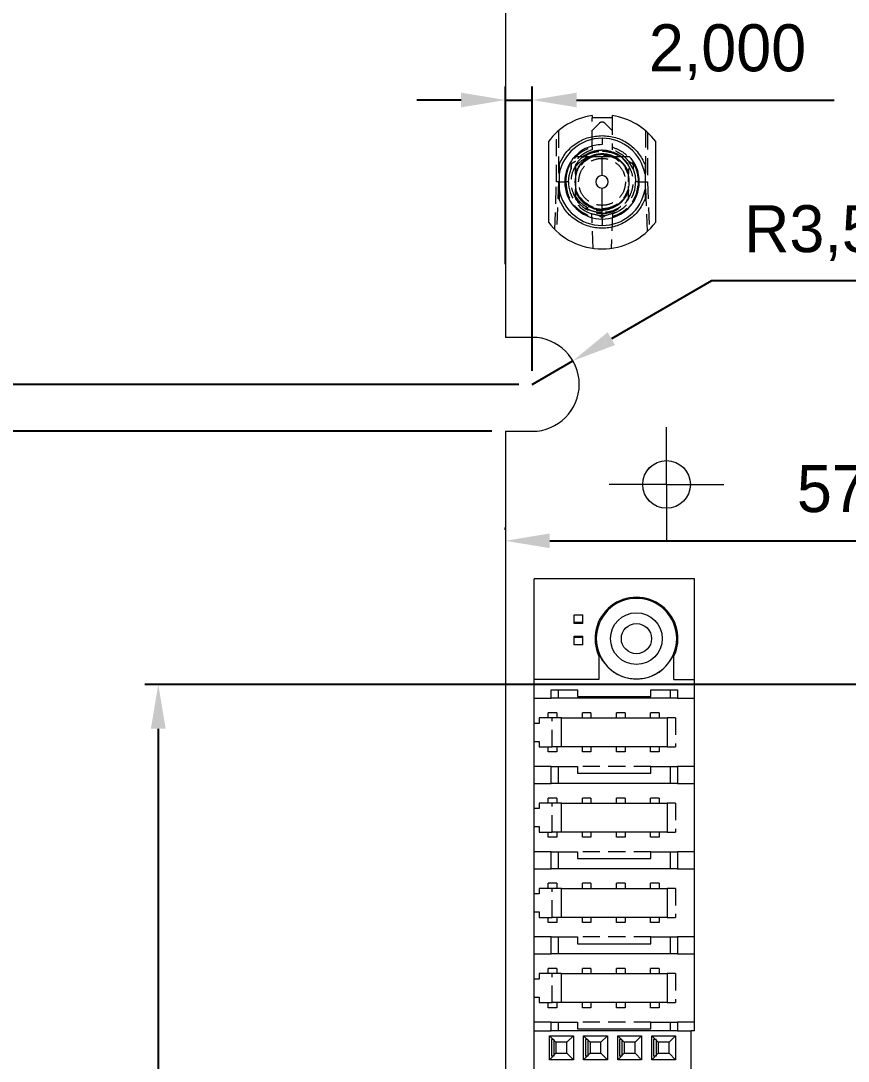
# Model space of a CAD drawing. Header units: millimetres. Extents: x -17 to 589, y 5 to 415.
# Drawn here: x 40.6 to 102.2, y 255.5 to 333 of the extents above; entities that cross this region are included whole.
import ezdxf

# ---------------------------------------------------------------- set-up
doc = ezdxf.new("R2010")
doc.units = ezdxf.units.MM
doc.header["$PDSIZE"] = -1
doc.linetypes.add('HIDDEN', pattern=[1.905, 1.27, -0.635])
doc.dimstyles.new('ISO-25', dxfattribs={"dimtxt": 2.5, "dimasz": 2.5, "dimexe": 1.25, "dimexo": 0.625, "dimtad": 1, "dimtxsty": 'Standard', "dimcen": 2.5, "dimadec": 0, "dimazin": 0, "dimtfac": 1, "dimtmove": 0, "dimatfit": 3, "dimfxl": 0, "dimarcsym": 0})

# ---------------------------------------------------------------- blocks, each defined once
blk = doc.blocks.new('*D20')
at = {"color": 0, "lineweight": -2}
for p, q in [((77.657, 305.904), (26.49, 305.904)), ((27.49, 302.602), (27.49, 204.715)), ((27.49, 99.696), (27.49, 197.583)), ((91.181, 96.394), (26.49, 96.394))]:
    blk.add_line(p, q, dxfattribs=at)
at = {"color": 0}
for points in [[(26.94, 302.602), (28.041, 302.602), (27.49, 305.904)], [(26.94, 99.696), (28.041, 99.696), (27.49, 96.394)]]:
    blk.add_solid(points, dxfattribs=at)
at = {"layer": 'Defpoints', "color": 0}
for p in [(27.49, 305.904), (78.657, 305.904), (92.181, 96.394)]:
    blk.add_point(p, dxfattribs=at)
at = {"color": 0, "insert": (27.49, 201.149), "char_height": 3.5, "attachment_point": 5}
blk.add_mtext('209,510', dxfattribs=at)
blk = doc.blocks.new('*D30')
at = {"color": 0, "lineweight": -2}
for p, q in [((133.397, 283.551), (49.8, 283.551)), ((50.8, 280.249), (50.8, 193.538)), ((50.8, 99.696), (50.8, 186.407)), ((90.181, 96.394), (49.8, 96.394))]:
    blk.add_line(p, q, dxfattribs=at)
at = {"color": 0}
for points in [[(50.25, 280.249), (51.351, 280.249), (50.8, 283.551)], [(50.25, 99.696), (51.351, 99.696), (50.8, 96.394)]]:
    blk.add_solid(points, dxfattribs=at)
at = {"layer": 'Defpoints', "color": 0}
for p in [(50.8, 283.551), (134.397, 283.551), (91.181, 96.394)]:
    blk.add_point(p, dxfattribs=at)
at = {"color": 0, "insert": (50.8, 189.973), "char_height": 3.5, "attachment_point": 5}
blk.add_mtext('187,158', dxfattribs=at)
blk = doc.blocks.new('*D31')
at = {"color": 0, "lineweight": -2}
for p, q in [((76.657, 295.057), (76.657, 295.246)), ((134.397, 284.551), (134.397, 295.246)), ((79.959, 294.246), (131.095, 294.246))]:
    blk.add_line(p, q, dxfattribs=at)
at = {"color": 0}
for points in [[(79.959, 294.796), (79.959, 293.696), (76.657, 294.246)], [(131.095, 294.796), (131.095, 293.696), (134.397, 294.246)]]:
    blk.add_solid(points, dxfattribs=at)
at = {"layer": 'Defpoints', "color": 0}
for p in [(76.657, 294.057), (134.397, 294.246), (134.397, 283.551)]:
    blk.add_point(p, dxfattribs=at)
at = {"color": 0, "insert": (105.527, 297.812), "char_height": 3.5, "attachment_point": 5}
blk.add_mtext('57,740', dxfattribs=at)
blk = doc.blocks.new('SW_CENTERMARKSYMBOL_2')
at = {"color": 0, "linetype": 'Continuous', "lineweight": 0}
for p, q in [((0, 2.5), (0, 4.275)), ((0, 0), (0, 2.5)), ((-2.5, 0), (-4.275, 0)), ((0, 0), (-2.5, 0)), ((0, 0), (0, -2.5)), ((0, 0), (2.5, 0)), ((2.5, 0), (4.275, 0)), ((0, -2.5), (0, -4.275))]:
    blk.add_line(p, q, dxfattribs=at)
blk = doc.blocks.new('d')
at = {"color": 5, "lineweight": 15}
for p, q in [((685.799, 330.332), (685.799, 263.942)), ((687.799, 263.942), (685.799, 263.942)), ((685.799, 256.942), (685.799, 113.902)), ((685.799, 256.942), (687.799, 256.942))]:
    blk.add_line(p, q, dxfattribs=at)
blk.add_circle((697.799, 252.982), 1.775, dxfattribs=at)
blk.add_arc((687.799, 260.442), 3.5, 270, 90, dxfattribs=at)
at = {"color": 5, "lineweight": 0}
blk.add_blockref('SW_CENTERMARKSYMBOL_2', (697.799, 252.982), dxfattribs=at)
blk = doc.blocks.new('*D36')
at = {"color": 0, "lineweight": -2}
for p, q in [((91.995, 313.61), (84.547, 309.307)), ((110.435, 313.61), (91.995, 313.61)), ((78.657, 305.904), (81.687, 307.655))]:
    blk.add_line(p, q, dxfattribs=at)
at = {"color": 0}
blk.add_solid([(84.271, 309.783), (84.822, 308.83), (81.687, 307.655)], dxfattribs=at)
at = {"layer": 'Defpoints', "color": 0}
for p in [(81.687, 307.655), (78.657, 305.904)]:
    blk.add_point(p, dxfattribs=at)
at = {"color": 0, "insert": (101.977, 317.176), "char_height": 3.5, "attachment_point": 5}
blk.add_mtext('R3,500', dxfattribs=at)
blk = doc.blocks.new('*D37')
at = {"color": 0, "lineweight": -2}
for p, q in [((75.657, 302.404), (-9.643, 302.404)), ((-8.643, 299.102), (-8.643, 202.965)), ((-8.643, 99.696), (-8.643, 195.833)), ((98.82, 96.394), (-9.643, 96.394))]:
    blk.add_line(p, q, dxfattribs=at)
at = {"color": 0}
for points in [[(-9.194, 299.102), (-8.093, 299.102), (-8.643, 302.404)], [(-9.194, 99.696), (-8.093, 99.696), (-8.643, 96.394)]]:
    blk.add_solid(points, dxfattribs=at)
at = {"layer": 'Defpoints', "color": 0}
for p in [(76.657, 302.404), (-8.643, 96.394), (99.82, 96.394)]:
    blk.add_point(p, dxfattribs=at)
at = {"color": 0, "insert": (-8.643, 199.399), "char_height": 3.5, "attachment_point": 5}
blk.add_mtext('206,010', dxfattribs=at)
blk = doc.blocks.new('*D38')
at = {"color": 0, "lineweight": -2}
for p, q in [((76.657, 314.862), (76.657, 328.087)), ((78.657, 306.904), (78.657, 328.087)), ((73.355, 327.087), (70.053, 327.087)), ((76.657, 327.087), (78.657, 327.087)), ((81.959, 327.087), (101.142, 327.087))]:
    blk.add_line(p, q, dxfattribs=at)
at = {"color": 0}
for points in [[(73.355, 327.638), (73.355, 326.537), (76.657, 327.087)], [(81.959, 327.638), (81.959, 326.537), (78.657, 327.087)]]:
    blk.add_solid(points, dxfattribs=at)
at = {"layer": 'Defpoints', "color": 0}
for p in [(78.657, 327.087), (76.657, 313.862), (78.657, 305.904)]:
    blk.add_point(p, dxfattribs=at)
at = {"color": 0, "insert": (93.202, 330.653), "char_height": 3.5, "attachment_point": 5}
blk.add_mtext('2,000', dxfattribs=at)

msp = doc.modelspace()

# ---------------------------------------------------------------- linework, layer by layer
at = {"color": 7, "linetype": 'Continuous', "lineweight": 15}
for p, q in [((76.6569, 352.5739), (76.6569, 309.4039)), ((83.1069, 325.9323), (83.1069, 325.7639)), ((84.6069, 325.7639), (83.1069, 325.7639)), ((84.6069, 325.9323), (84.6069, 325.7639)), ((83.8569, 324.2389), (83.8569, 323.7639)), ((79.8569, 323.9889), (79.8569, 317.9889)), ((87.8569, 317.9889), (87.8569, 323.9889)), ((83.8569, 321.4537), (83.8569, 322.8639)), ((83.8569, 318.2139), (83.8569, 320.5241)), ((83.8569, 318.2139), (83.8569, 317.7389)), ((78.6569, 309.4039), (76.6569, 309.4039)), ((76.6569, 302.4039), (76.6569, 159.3639)), ((76.6569, 302.4039), (78.6569, 302.4039)), ((90.7349, 291.4039), (78.7969, 291.4039)), ((78.7969, 283.9109), (78.7969, 291.4039)), ((90.7349, 283.9109), (90.7349, 291.4039)), ((83.6229, 285.8499), (83.6229, 283.9109)), ((89.2109, 283.9109), (89.2109, 285.8499)), ((83.6229, 283.9109), (78.7969, 283.9109)), ((78.7969, 226.5069), (78.7969, 283.9109)), ((89.2109, 283.9109), (90.7349, 283.9109)), ((90.7349, 257.7489), (90.7349, 283.9109)), ((80.0669, 282.5139), (80.0669, 283.1489)), ((80.0669, 283.1489), (82.0354, 283.1489)), ((80.5749, 283.1489), (80.5749, 282.5139)), ((82.0354, 283.1489), (82.0354, 282.6409)), ((87.4964, 283.1489), (89.4649, 283.1489)), ((87.4964, 282.6409), (87.4964, 283.1489)), ((88.9569, 282.5139), (88.9569, 283.1489)), ((89.4649, 283.1489), (89.4649, 282.5139)), ((89.4649, 282.5139), (80.0669, 282.5139)), ((82.0354, 282.6409), (87.4964, 282.6409)), ((80.8289, 278.8944), (80.8289, 281.0534)), ((80.8289, 281.0534), (88.7029, 281.0534)), ((88.7029, 281.0534), (88.7029, 278.8944)), ((88.7029, 278.8944), (80.8289, 278.8944)), ((80.0669, 276.1639), (80.0669, 277.4339)), ((80.0669, 277.4339), (82.0354, 277.4339)), ((80.5749, 277.4339), (80.5749, 276.1639)), ((82.0354, 277.4339), (82.0354, 276.9259)), ((82.0354, 276.9259), (87.4964, 276.9259)), ((87.4964, 276.9259), (87.4964, 277.4339)), ((87.4964, 277.4339), (89.4649, 277.4339)), ((88.9569, 276.1639), (88.9569, 277.4339)), ((89.4649, 277.4339), (89.4649, 276.1639)), ((89.4649, 276.1639), (80.0669, 276.1639)), ((80.8289, 272.5444), (80.8289, 274.7034)), ((80.8289, 274.7034), (88.7029, 274.7034)), ((88.7029, 274.7034), (88.7029, 272.5444)), ((88.7029, 272.5444), (80.8289, 272.5444)), ((80.0669, 269.8139), (80.0669, 271.0839)), ((80.0669, 271.0839), (82.0354, 271.0839)), ((80.5749, 271.0839), (80.5749, 269.8139)), ((82.0354, 271.0839), (82.0354, 270.5759)), ((82.0354, 270.5759), (87.4964, 270.5759)), ((87.4964, 270.5759), (87.4964, 271.0839)), ((87.4964, 271.0839), (89.4649, 271.0839)), ((88.9569, 269.8139), (88.9569, 271.0839)), ((89.4649, 271.0839), (89.4649, 269.8139)), ((89.4649, 269.8139), (80.0669, 269.8139)), ((80.8289, 266.1944), (80.8289, 268.3534)), ((80.8289, 268.3534), (88.7029, 268.3534)), ((88.7029, 268.3534), (88.7029, 266.1944)), ((88.7029, 266.1944), (80.8289, 266.1944)), ((80.0669, 263.4639), (80.0669, 264.7339)), ((80.0669, 264.7339), (82.0354, 264.7339)), ((80.5749, 264.7339), (80.5749, 263.4639)), ((82.0354, 264.7339), (82.0354, 264.2259)), ((87.4964, 264.7339), (89.4649, 264.7339)), ((87.4964, 264.2259), (87.4964, 264.7339)), ((88.9569, 263.4639), (88.9569, 264.7339)), ((89.4649, 264.7339), (89.4649, 263.4639)), ((82.0354, 264.2259), (87.4964, 264.2259)), ((89.4649, 263.4639), (80.0669, 263.4639)), ((80.8289, 259.8444), (80.8289, 262.0034)), ((80.8289, 262.0034), (88.7029, 262.0034)), ((88.7029, 262.0034), (88.7029, 259.8444)), ((88.7029, 259.8444), (80.8289, 259.8444)), ((80.0669, 257.7489), (80.0669, 258.3839)), ((80.0669, 258.3839), (82.0354, 258.3839)), ((80.5749, 258.3839), (80.5749, 257.7489)), ((82.0354, 258.3839), (82.0354, 257.8759)), ((87.4964, 258.3839), (89.4649, 258.3839)), ((87.4964, 257.8759), (87.4964, 258.3839)), ((88.9569, 257.7489), (88.9569, 258.3839)), ((89.4649, 258.3839), (89.4649, 257.7489)), ((79.9399, 255.5899), (79.9399, 257.3679)), ((80.4225, 256.8853), (79.9399, 257.3679)), ((79.9399, 257.3679), (81.7179, 257.3679)), ((89.4649, 257.7489), (80.0669, 257.7489)), ((81.2353, 256.8853), (81.7179, 257.3679)), ((81.7179, 257.3679), (81.7179, 255.5899)), ((82.0354, 257.8759), (87.4964, 257.8759)), ((82.9625, 256.8853), (82.4799, 257.3679)), ((82.4799, 257.3679), (84.2579, 257.3679)), ((82.4799, 255.5899), (82.4799, 257.3679)), ((83.7753, 256.8853), (84.2579, 257.3679)), ((84.2579, 257.3679), (84.2579, 255.5899)), ((85.0199, 255.5899), (85.0199, 257.3679)), ((85.5025, 256.8853), (85.0199, 257.3679)), ((85.0199, 257.3679), (86.7979, 257.3679)), ((86.3153, 256.8853), (86.7979, 257.3679)), ((86.7979, 257.3679), (86.7979, 255.5899)), ((87.5599, 255.5899), (87.5599, 257.3679)), ((88.0425, 256.8853), (87.5599, 257.3679)), ((87.5599, 257.3679), (89.3379, 257.3679)), ((88.8553, 256.8853), (89.3379, 257.3679)), ((89.3379, 257.3679), (89.3379, 255.5899)), ((90.7349, 257.7489), (90.4809, 257.7489)), ((90.4809, 252.6689), (90.4809, 257.7489)), ((80.4225, 256.8853), (80.4225, 256.0725)), ((81.2353, 256.8853), (80.4225, 256.8853)), ((81.2353, 256.0725), (81.2353, 256.8853)), ((83.7753, 256.8853), (82.9625, 256.8853)), ((82.9625, 256.8853), (82.9625, 256.0725)), ((83.7753, 256.0725), (83.7753, 256.8853)), ((85.5025, 256.8853), (85.5025, 256.0725)), ((86.3153, 256.8853), (85.5025, 256.8853)), ((86.3153, 256.0725), (86.3153, 256.8853)), ((88.0425, 256.8853), (88.0425, 256.0725)), ((88.8553, 256.8853), (88.0425, 256.8853)), ((88.8553, 256.0725), (88.8553, 256.8853)), ((80.4225, 256.0725), (79.9399, 255.5899)), ((80.4225, 256.0725), (81.2353, 256.0725)), ((81.7179, 255.5899), (81.2353, 256.0725)), ((82.9625, 256.0725), (82.4799, 255.5899)), ((82.9625, 256.0725), (83.7753, 256.0725)), ((84.2579, 255.5899), (83.7753, 256.0725)), ((85.5025, 256.0725), (85.0199, 255.5899)), ((85.5025, 256.0725), (86.3153, 256.0725)), ((86.7979, 255.5899), (86.3153, 256.0725)), ((88.0425, 256.0725), (87.5599, 255.5899)), ((88.0425, 256.0725), (88.8553, 256.0725)), ((89.3379, 255.5899), (88.8553, 256.0725)), ((81.7179, 255.5899), (79.9399, 255.5899)), ((84.2579, 255.5899), (82.4799, 255.5899)), ((86.7979, 255.5899), (85.0199, 255.5899)), ((89.3379, 255.5899), (87.5599, 255.5899))]:
    msp.add_line(p, q, dxfattribs=at)
at = {"color": 7, "linetype": 'HIDDEN', "lineweight": 0}
for p, q in [((83.1069, 323.5826), (83.1069, 325.7639)), ((84.6069, 325.7639), (84.6069, 323.5826)), ((80.6069, 324.7886), (80.6069, 321.6392)), ((83.1069, 324.8237), (83.6801, 325.397)), ((84.0337, 325.397), (84.6069, 324.8237)), ((87.1069, 321.6392), (87.1069, 324.7886)), ((80.4626, 320.9889), (80.4626, 324.6602)), ((87.2513, 324.6602), (87.2513, 320.9889)), ((82.0733, 322.4908), (81.8819, 322.2624)), ((85.2546, 322.8781), (85.8319, 322.2624)), ((85.8319, 322.2624), (85.6342, 322.4984)), ((85.8424, 322.508), (86.1153, 322.3505)), ((86.1653, 321.9488), (85.8424, 322.508)), ((81.5486, 321.9488), (81.5486, 322.2639)), ((82.0313, 322.4407), (81.8819, 322.2624)), ((81.8819, 322.2624), (81.8819, 321.3041)), ((81.8819, 321.9898), (81.8819, 321.6398)), ((81.8819, 321.6398), (81.8819, 321.9898)), ((82.0438, 321.9546), (81.8819, 321.6398)), ((81.8819, 321.5549), (82.0315, 321.8722)), ((82.0295, 321.8678), (81.8819, 321.5549)), ((85.5379, 322.2115), (85.8319, 321.6398)), ((85.538, 322.2115), (85.8319, 321.6398)), ((85.6721, 321.8939), (85.8319, 321.5549)), ((85.8319, 321.5549), (85.6721, 321.8939)), ((85.8319, 321.6398), (85.708, 321.8809)), ((85.8319, 321.9898), (85.8319, 321.6398)), ((80.3384, 317.4364), (80.4625, 320.9889)), ((80.6069, 320.9889), (80.4626, 320.9889)), ((80.6069, 320.9889), (80.4782, 317.3032)), ((80.6069, 320.9889), (81.1569, 320.9889)), ((81.3569, 320.9889), (81.1569, 320.9889)), ((81.8819, 321.3041), (81.8819, 320.6737)), ((85.8319, 321.3041), (85.8319, 321.5549)), ((85.8319, 321.0705), (85.8319, 321.3041)), ((85.8319, 320.9889), (85.8319, 321.257)), ((86.5569, 320.9889), (86.3569, 320.9889)), ((86.5569, 320.9889), (87.1069, 320.9889)), ((87.2356, 317.3032), (87.1069, 320.9889)), ((87.1069, 320.9889), (87.2513, 320.9889)), ((87.2514, 320.9889), (87.3754, 317.4364)), ((81.8819, 320.6737), (81.8819, 319.9163)), ((81.8819, 320.338), (81.8819, 319.7154)), ((81.8819, 319.9163), (81.8819, 320.338)), ((81.8819, 320.338), (82.0894, 319.9345)), ((82.1444, 319.8664), (81.882, 320.4229)), ((81.882, 320.4229), (82.1444, 319.8664)), ((82.1444, 319.8664), (81.882, 320.4229)), ((81.882, 320.4229), (82.1444, 319.8664)), ((85.8319, 320.4229), (85.4707, 319.7174)), ((85.8319, 320.338), (85.5676, 319.824)), ((85.5676, 319.824), (85.8319, 320.338)), ((85.8319, 320.338), (85.5676, 319.824)), ((85.8319, 320.4229), (85.581, 319.8908)), ((85.581, 319.8908), (85.8319, 320.4229)), ((85.8319, 320.4229), (85.581, 319.8908)), ((85.581, 319.8908), (85.8319, 320.4229)), ((85.6021, 319.891), (85.8319, 320.338)), ((85.8319, 320.4229), (85.6104, 319.953)), ((85.6104, 319.9531), (85.8319, 320.4229)), ((85.8319, 320.4229), (85.8319, 320.6737)), ((85.8319, 319.7154), (85.8319, 320.338)), ((86.5819, 320.4645), (86.5819, 320.4645)), ((81.8819, 319.7154), (82.1111, 319.4419)), ((85.6665, 319.5179), (85.8319, 319.7154)), ((85.7152, 319.576), (85.8319, 319.7154)), ((85.8319, 319.988), (85.8319, 319.7154)), ((82.4003, 319.1644), (82.6819, 318.9537)), ((82.8172, 319.188), (83.1775, 319.0303)), ((83.0561, 318.6289), (83.5341, 318.5098)), ((83.1819, 316.0347), (83.092, 318.6088)), ((83.5341, 318.5098), (83.092, 318.6088)), ((83.592, 318.6721), (83.8569, 318.6389)), ((83.8569, 318.6389), (84.1806, 318.6795)), ((83.8569, 318.6389), (84.1672, 318.6778)), ((84.1798, 318.5098), (84.8679, 318.73)), ((84.6218, 318.6088), (84.1798, 318.5098)), ((84.6218, 318.6088), (84.5319, 316.0347)), ((83.8069, 318.3523), (83.5341, 318.5098)), ((83.5341, 318.5098), (84.1798, 318.5098)), ((84.1798, 318.5098), (83.9069, 318.3523)), ((81.7814, 288.0895), (81.7814, 288.7369)), ((81.7814, 288.7369), (82.4164, 288.7369)), ((82.4164, 288.0895), (82.4164, 288.7369)), ((81.7814, 288.1781), (82.4164, 288.1781)), ((82.4164, 288.0895), (81.7814, 288.0895)), ((81.7814, 286.5017), (81.7814, 287.1491)), ((81.7814, 287.1491), (82.4164, 287.1491)), ((81.7814, 287.0605), (82.4164, 287.0605)), ((82.4164, 286.5017), (82.4164, 287.1491)), ((82.4164, 286.5017), (81.7814, 286.5017)), ((78.7969, 282.5139), (80.0669, 282.5139)), ((89.4649, 282.5139), (90.7349, 282.5139)), ((80.486, 281.4344), (79.851, 281.4344)), ((79.851, 281.0534), (79.851, 281.4344)), ((80.486, 281.4344), (80.486, 281.0534)), ((82.391, 281.0534), (82.391, 281.4344)), ((83.026, 281.4344), (82.391, 281.4344)), ((83.026, 281.4344), (83.026, 281.0534)), ((85.566, 281.4344), (84.931, 281.4344)), ((84.931, 281.0534), (84.931, 281.4344)), ((85.566, 281.4344), (85.566, 281.0534)), ((87.471, 281.0534), (87.471, 281.4344)), ((88.106, 281.4344), (87.471, 281.4344)), ((88.106, 281.4344), (88.106, 281.0534)), ((79.1779, 280.647), (78.7969, 280.647)), ((80.1304, 281.0534), (79.1779, 281.0534)), ((79.1779, 281.0534), (79.1779, 280.647)), ((80.8289, 281.0534), (80.1304, 281.0534)), ((80.1304, 278.8944), (80.1304, 281.0534)), ((89.3379, 281.0534), (88.7029, 281.0534)), ((89.3379, 281.0534), (89.3379, 278.8944)), ((78.7969, 279.3008), (79.1779, 279.3008)), ((79.1779, 279.3008), (79.1779, 278.8944)), ((79.1779, 278.8944), (80.1304, 278.8944)), ((79.851, 278.5134), (79.851, 278.8944)), ((80.486, 278.5134), (79.851, 278.5134)), ((80.8289, 278.8944), (80.1304, 278.8944)), ((80.486, 278.8944), (80.486, 278.5134)), ((82.391, 278.5134), (82.391, 278.8944)), ((83.026, 278.5134), (82.391, 278.5134)), ((83.026, 278.8944), (83.026, 278.5134)), ((84.931, 278.5134), (84.931, 278.8944)), ((85.566, 278.5134), (84.931, 278.5134)), ((85.566, 278.8944), (85.566, 278.5134)), ((87.471, 278.5134), (87.471, 278.8944)), ((88.106, 278.5134), (87.471, 278.5134)), ((88.106, 278.8944), (88.106, 278.5134)), ((88.7029, 278.8944), (89.3379, 278.8944)), ((80.0669, 277.4339), (78.7969, 277.4339)), ((87.4964, 277.4339), (82.0354, 277.4339)), ((90.7349, 277.4339), (89.4649, 277.4339)), ((78.7969, 276.1639), (80.0669, 276.1639)), ((89.4649, 276.1639), (90.7349, 276.1639)), ((80.1304, 274.7034), (79.1779, 274.7034)), ((79.1779, 274.7034), (79.1779, 274.297)), ((79.851, 274.7034), (79.851, 275.0844)), ((80.486, 275.0844), (79.851, 275.0844)), ((80.8289, 274.7034), (80.1304, 274.7034)), ((80.1304, 272.5444), (80.1304, 274.7034)), ((80.486, 275.0844), (80.486, 274.7034)), ((82.391, 274.7034), (82.391, 275.0844)), ((83.026, 275.0844), (82.391, 275.0844)), ((83.026, 275.0844), (83.026, 274.7034)), ((85.566, 275.0844), (84.931, 275.0844)), ((84.931, 274.7034), (84.931, 275.0844)), ((85.566, 275.0844), (85.566, 274.7034)), ((88.106, 275.0844), (87.471, 275.0844)), ((87.471, 274.7034), (87.471, 275.0844)), ((88.106, 275.0844), (88.106, 274.7034)), ((89.3379, 274.7034), (88.7029, 274.7034)), ((89.3379, 274.7034), (89.3379, 272.5444)), ((79.1779, 274.297), (78.7969, 274.297)), ((78.7969, 272.9508), (79.1779, 272.9508)), ((79.1779, 272.9508), (79.1779, 272.5444)), ((79.1779, 272.5444), (80.1304, 272.5444)), ((79.851, 272.1634), (79.851, 272.5444)), ((80.486, 272.1634), (79.851, 272.1634)), ((80.8289, 272.5444), (80.1304, 272.5444)), ((80.486, 272.5444), (80.486, 272.1634)), ((82.391, 272.1634), (82.391, 272.5444)), ((83.026, 272.1634), (82.391, 272.1634)), ((83.026, 272.5444), (83.026, 272.1634)), ((84.931, 272.1634), (84.931, 272.5444)), ((85.566, 272.1634), (84.931, 272.1634)), ((85.566, 272.5444), (85.566, 272.1634)), ((87.471, 272.1634), (87.471, 272.5444)), ((88.106, 272.1634), (87.471, 272.1634)), ((88.106, 272.5444), (88.106, 272.1634)), ((88.7029, 272.5444), (89.3379, 272.5444)), ((80.0669, 271.0839), (78.7969, 271.0839)), ((87.4964, 271.0839), (82.0354, 271.0839)), ((90.7349, 271.0839), (89.4649, 271.0839)), ((78.7969, 269.8139), (80.0669, 269.8139)), ((89.4649, 269.8139), (90.7349, 269.8139)), ((80.1304, 268.3534), (79.1779, 268.3534)), ((79.1779, 268.3534), (79.1779, 267.947)), ((79.851, 268.3534), (79.851, 268.7344)), ((80.486, 268.7344), (79.851, 268.7344)), ((80.8289, 268.3534), (80.1304, 268.3534)), ((80.1304, 266.1944), (80.1304, 268.3534)), ((80.486, 268.7344), (80.486, 268.3534)), ((83.026, 268.7344), (82.391, 268.7344)), ((82.391, 268.3534), (82.391, 268.7344)), ((83.026, 268.7344), (83.026, 268.3534)), ((85.566, 268.7344), (84.931, 268.7344)), ((84.931, 268.3534), (84.931, 268.7344)), ((85.566, 268.7344), (85.566, 268.3534)), ((87.471, 268.3534), (87.471, 268.7344)), ((88.106, 268.7344), (87.471, 268.7344)), ((88.106, 268.7344), (88.106, 268.3534)), ((89.3379, 268.3534), (88.7029, 268.3534)), ((89.3379, 268.3534), (89.3379, 266.1944)), ((79.1779, 267.947), (78.7969, 267.947)), ((78.7969, 266.6008), (79.1779, 266.6008)), ((79.1779, 266.6008), (79.1779, 266.1944)), ((79.1779, 266.1944), (80.1304, 266.1944)), ((79.851, 265.8134), (79.851, 266.1944)), ((80.8289, 266.1944), (80.1304, 266.1944)), ((80.486, 266.1944), (80.486, 265.8134)), ((82.391, 265.8134), (82.391, 266.1944)), ((83.026, 266.1944), (83.026, 265.8134)), ((84.931, 265.8134), (84.931, 266.1944)), ((85.566, 266.1944), (85.566, 265.8134)), ((87.471, 265.8134), (87.471, 266.1944)), ((88.106, 266.1944), (88.106, 265.8134)), ((88.7029, 266.1944), (89.3379, 266.1944)), ((80.486, 265.8134), (79.851, 265.8134)), ((83.026, 265.8134), (82.391, 265.8134)), ((85.566, 265.8134), (84.931, 265.8134)), ((88.106, 265.8134), (87.471, 265.8134)), ((80.0669, 264.7339), (78.7969, 264.7339)), ((87.4964, 264.7339), (82.0354, 264.7339)), ((90.7349, 264.7339), (89.4649, 264.7339)), ((78.7969, 263.4639), (80.0669, 263.4639)), ((89.4649, 263.4639), (90.7349, 263.4639)), ((80.1304, 262.0034), (79.1779, 262.0034)), ((79.1779, 262.0034), (79.1779, 261.597)), ((80.486, 262.3844), (79.851, 262.3844)), ((79.851, 262.0034), (79.851, 262.3844)), ((80.1304, 259.8444), (80.1304, 262.0034)), ((80.8289, 262.0034), (80.1304, 262.0034)), ((80.486, 262.3844), (80.486, 262.0034)), ((83.026, 262.3844), (82.391, 262.3844)), ((82.391, 262.0034), (82.391, 262.3844)), ((83.026, 262.3844), (83.026, 262.0034)), ((84.931, 262.0034), (84.931, 262.3844)), ((85.566, 262.3844), (84.931, 262.3844)), ((85.566, 262.3844), (85.566, 262.0034)), ((87.471, 262.0034), (87.471, 262.3844)), ((88.106, 262.3844), (87.471, 262.3844)), ((88.106, 262.3844), (88.106, 262.0034)), ((89.3379, 262.0034), (88.7029, 262.0034)), ((89.3379, 262.0034), (89.3379, 259.8444)), ((79.1779, 261.597), (78.7969, 261.597)), ((78.7969, 260.2508), (79.1779, 260.2508)), ((79.1779, 260.2508), (79.1779, 259.8444)), ((79.1779, 259.8444), (80.1304, 259.8444)), ((79.851, 259.4634), (79.851, 259.8444)), ((80.8289, 259.8444), (80.1304, 259.8444)), ((80.486, 259.8444), (80.486, 259.4634)), ((82.391, 259.4634), (82.391, 259.8444)), ((83.026, 259.8444), (83.026, 259.4634)), ((84.931, 259.4634), (84.931, 259.8444)), ((85.566, 259.8444), (85.566, 259.4634)), ((87.471, 259.4634), (87.471, 259.8444)), ((88.106, 259.8444), (88.106, 259.4634)), ((88.7029, 259.8444), (89.3379, 259.8444)), ((80.486, 259.4634), (79.851, 259.4634)), ((83.026, 259.4634), (82.391, 259.4634)), ((85.566, 259.4634), (84.931, 259.4634)), ((88.106, 259.4634), (87.471, 259.4634)), ((80.0669, 258.3839), (78.7969, 258.3839)), ((87.4964, 258.3839), (82.0354, 258.3839)), ((90.7349, 258.3839), (89.4649, 258.3839)), ((78.7969, 257.7489), (80.0669, 257.7489)), ((89.4649, 257.7489), (90.4809, 257.7489)), ((80.2574, 257.1012), (80.0796, 257.1012)), ((80.0796, 257.1012), (80.0796, 255.8566)), ((80.2574, 257.1012), (80.2574, 255.8566)), ((82.7974, 257.1012), (82.6196, 257.1012)), ((82.6196, 257.1012), (82.6196, 255.8566)), ((82.7974, 257.1012), (82.7974, 255.8566)), ((85.3374, 257.1012), (85.1596, 257.1012)), ((85.1596, 257.1012), (85.1596, 255.8566)), ((85.3374, 257.1012), (85.3374, 255.8566)), ((87.8774, 257.1012), (87.6996, 257.1012)), ((87.6996, 257.1012), (87.6996, 255.8566)), ((87.8774, 257.1012), (87.8774, 255.8566)), ((80.2574, 255.8566), (80.0796, 255.8566)), ((82.7974, 255.8566), (82.6196, 255.8566)), ((85.3374, 255.8566), (85.1596, 255.8566)), ((87.8774, 255.8566), (87.6996, 255.8566))]:
    msp.add_line(p, q, dxfattribs=at)
at = {"color": 7, "linetype": 'HIDDEN', "lineweight": 0, "flags": 128}
for points in [[(83.0808, 322.9181), (83.1094, 322.9219), (83.1184, 322.922), (83.1197, 322.9218), (83.1205, 322.9214), (83.1207, 322.9212), (83.1207, 322.9212), (83.1207, 322.9211), (83.1208, 322.9211), (83.1208, 322.9211), (83.1208, 322.9211), (83.1208, 322.9211), (83.1208, 322.9212), (83.1207, 322.9214), (83.1207, 322.9215), (83.1207, 322.9215), (83.1207, 322.9215), (83.1207, 322.9215), (83.1207, 322.9215), (83.1207, 322.9214), (83.1208, 322.9212), (83.1208, 322.921), (83.1209, 322.9209), (83.1209, 322.9209), (83.1209, 322.9208), (83.1209, 322.9208), (83.1209, 322.9208), (83.1209, 322.9208), (83.1209, 322.9205), (83.1208, 322.9201), (83.1205, 322.9194), (83.1175, 322.9168), (82.988, 322.8526), (82.825, 322.7654)], [(81.3569, 320.9889), (81.4007, 321.4545), (81.5486, 321.9488)], [(81.8819, 322.2624), (81.8819, 322.2624)], [(81.8819, 322.2624), (81.8819, 322.2624)], [(81.8819, 322.2624), (81.8819, 322.2624)], [(81.8819, 322.2624), (81.8819, 322.2624)], [(81.8819, 322.2624), (81.8819, 322.2624)], [(81.8819, 322.2624), (81.8819, 322.2624)], [(81.8819, 322.2624), (81.8819, 322.2624)], [(81.8819, 322.2624), (81.8819, 322.2624)], [(85.8319, 322.2624), (85.8319, 322.2624)], [(86.1653, 321.9488), (86.3132, 321.4545), (86.3569, 320.9804)], [(81.8819, 321.3041), (81.8819, 321.3041)], [(85.8319, 321.5549), (85.8319, 321.5549)], [(85.8319, 321.5549), (85.8319, 321.5549)], [(85.8319, 321.5549), (85.8319, 321.5549)], [(85.8319, 321.5549), (85.8319, 321.5549)], [(85.8319, 321.5549), (85.8319, 321.5549)], [(81.8819, 320.6737), (81.8819, 320.6737)], [(85.8319, 320.4229), (85.8319, 320.4229)], [(85.8319, 320.4229), (85.8319, 320.4229)], [(85.8319, 320.4229), (85.8319, 320.4229)], [(85.8319, 320.4229), (85.8319, 320.4229)], [(85.8319, 320.4229), (85.8319, 320.4229)], [(85.8319, 320.4229), (85.8319, 320.4229)], [(85.8319, 320.4229), (85.8319, 320.4229)], [(85.8319, 320.4229), (85.8319, 320.4229)], [(81.8819, 319.7154), (81.8819, 319.7154)], [(81.8819, 319.7154), (81.8819, 319.7154)], [(81.8819, 319.7154), (81.8819, 319.7154)], [(81.8819, 319.7154), (81.8819, 319.7154)], [(81.8819, 319.7154), (81.8819, 319.7154)], [(81.8819, 319.7154), (81.8819, 319.7154)], [(81.8819, 319.7154), (81.8819, 319.7154)], [(82.0777, 319.9617), (82.0777, 319.9617)], [(85.8319, 319.7154), (85.8319, 319.7154)], [(82.8297, 319.2097), (82.8297, 319.2097)]]:
    msp.add_lwpolyline(points, dxfattribs=at)
at = {"color": 7, "linetype": 'HIDDEN', "lineweight": 0}
msp.add_circle((83.8569, 320.9889), 2, dxfattribs=at)
at = {"color": 7, "linetype": 'Continuous', "lineweight": 15}
for centre, radius in [((88.6569, 298.4439), 1.775), ((86.4169, 286.9589), 1.9266), ((86.4169, 286.9589), 1.1247)]:
    msp.add_circle(centre, radius, dxfattribs=at)
for centre, radius, start, end in [((83.8569, 320.9889), 5, 98.626927, 143.130102), ((83.8569, 320.9889), 5, 36.869898, 81.373073), ((83.8569, 320.9889), 3.25, 90, 169.936726), ((83.8569, 320.9889), 3.25, 10.063274, 90), ((83.8569, 320.9889), 2.775, 137.49336, 169.107053), ((83.8569, 320.9889), 2.775, 10.893239, 42.506629), ((83.8569, 320.9889), 2.775, 169.106678, 190.893764), ((83.8569, 320.9889), 0.4648, 90, 270), ((83.8569, 320.9889), 0.4648, 270, 90), ((83.8569, 320.9889), 2.775, 349.10676, 10.892947), ((83.8569, 320.9889), 3.25, 190.063274, 270), ((83.8569, 320.9889), 2.775, 190.892947, 270), ((83.8569, 320.9889), 2.775, 270, 349.107053), ((83.8569, 320.9889), 3.25, 270, 349.936726), ((83.8569, 320.9889), 5, 216.869898, 323.130102), ((78.6569, 305.9039), 3.5, 270, 90), ((86.4169, 286.9589), 3.0861, 334.870436, 205.129564), ((86.4169, 286.9589), 2.9972, 90, 270), ((86.4169, 286.9589), 2.9972, 270, 90), ((86.4169, 286.9589), 3.006, 201.648998, 338.351002)]:
    msp.add_arc(centre, radius, start, end, dxfattribs=at)
at = {"color": 7, "linetype": 'HIDDEN', "lineweight": 0}
for radius, start, end in [(2.5, 107.457603, 142.57976), (2.35, 53.505811, 147.185082), (2.5, 37.42024, 72.542397), (2.5, 180, 252.184311), (2.5, 287.815689, 0)]:
    msp.add_arc((83.8569, 320.9889), radius, start, end, dxfattribs=at)
for points in [[(83.6801, 325.397), (83.706, 325.4175), (83.7576, 325.4585), (83.8569, 325.476), (83.9562, 325.4585), (84.0079, 325.4175), (84.0337, 325.397)], [(85.8319, 322.2624), (85.7141, 322.419), (85.4785, 322.7322), (84.9918, 323.0729), (84.4436, 323.2901), (83.8569, 323.3633), (83.2702, 323.2901), (82.722, 323.0729), (82.2354, 322.7322), (81.9997, 322.419), (81.8819, 322.2624)], [(82.1069, 320.9889), (82.1332, 321.2179), (82.1858, 321.676), (82.5905, 322.2585), (83.169, 322.6478), (83.8569, 322.7845), (84.5449, 322.6478), (85.1233, 322.2585), (85.528, 321.676), (85.5806, 321.2179), (85.6069, 320.9889)], [(85.8319, 321.5549), (85.7837, 321.6941), (85.6873, 321.9725), (85.5083, 322.2066), (85.4188, 322.3236)], [(85.6069, 320.9889), (85.5806, 320.7599), (85.528, 320.3018), (85.1233, 319.7192), (84.5449, 319.33), (83.8569, 319.1933), (83.169, 319.33), (82.5905, 319.7192), (82.1858, 320.3018), (82.1332, 320.7599), (82.1069, 320.9889)], [(81.8819, 319.7154), (81.9997, 319.5586), (82.2354, 319.2452), (82.722, 318.9067), (83.2702, 318.6811), (83.6614, 318.653), (83.8569, 318.6389)], [(81.8819, 319.7154), (81.9997, 319.5586), (82.2354, 319.2452), (82.722, 318.9067), (83.2702, 318.6811), (83.6614, 318.653), (83.8569, 318.6389)], [(83.8569, 318.6389), (84.0525, 318.653), (84.4436, 318.6811), (84.9918, 318.9067), (85.4785, 319.2452), (85.7141, 319.5586), (85.8319, 319.7154)], [(83.8569, 318.6389), (84.0525, 318.653), (84.4436, 318.6811), (84.9918, 318.9067), (85.4785, 319.2452), (85.7141, 319.5586), (85.8319, 319.7154)], [(83.9069, 318.3523), (83.899, 318.3485), (83.8832, 318.3409), (83.8569, 318.3379), (83.8306, 318.3409), (83.8148, 318.3485), (83.8069, 318.3523)]]:
    msp.add_open_spline(points, degree=3, dxfattribs=at)
at = {"color": 7, "linetype": 'Continuous', "lineweight": 15}
for points, knots in [([(80.6569, 322.2783), (80.8081, 322.578), (81.1174, 323.1912), (81.9024, 323.8892), (82.844, 324.3547), (83.5284, 324.4113), (83.863, 324.4389)], [0, 0, 0, 0, 0.2443904, 0.5, 0.7556096, 1, 1, 1, 1]), ([(83.863, 324.4389), (84.1965, 324.4103), (84.8787, 324.3517), (85.8164, 323.8855), (86.598, 323.1886), (86.9062, 322.5772), (87.0569, 322.2783)], [0, 0, 0, 0, 0.2444238, 0.5, 0.7555762, 1, 1, 1, 1]), ([(83.8569, 323.7639), (83.6652, 323.7525), (83.2816, 323.7296), (82.7325, 323.5448), (82.2252, 323.2649), (81.9492, 322.9976), (81.8112, 322.8639)], [0, 0, 0, 0, 0.2500002, 0.5000003, 0.7500002, 1, 1, 1, 1]), ([(83.8569, 322.8639), (83.662, 322.8639), (83.1576, 322.8639), (82.4758, 322.8639), (82.0268, 322.8639), (81.8112, 322.8639)], [0, 0, 0, 0, 0.2465257, 0.6381396, 1, 1, 1, 1]), ([(85.9027, 322.8639), (85.4651, 322.8639), (84.8621, 322.8639), (84.0733, 322.8639), (83.8569, 322.8639)], [0, 0, 0, 0, 0.7257574, 1, 1, 1, 1]), ([(80.6569, 322.2783), (80.6569, 322.1438), (80.6569, 321.97), (80.6569, 321.7757), (80.6569, 321.6951), (80.6569, 321.6411), (80.6569, 321.6015), (80.6569, 321.5753), (80.6569, 321.5613), (80.6569, 321.5572), (80.6569, 321.5569), (80.6569, 321.5568)], [0, 0, 0, 0, 0.5219302, 0.6747067, 0.7796367, 0.8517307, 0.9016652, 0.9545658, 0.9758811, 0.9930943, 1, 1, 1, 1]), ([(87.0569, 322.2783), (87.0569, 322.1438), (87.0569, 321.97), (87.0569, 321.7757), (87.0569, 321.6951), (87.0569, 321.6411), (87.0569, 321.6015), (87.0569, 321.5753), (87.0569, 321.5613), (87.0569, 321.5572), (87.0569, 321.5569), (87.0569, 321.5568)], [0, 0, 0, 0, 0.5219302, 0.6747067, 0.7796367, 0.8517307, 0.9016652, 0.9545658, 0.9758811, 0.9930943, 1, 1, 1, 1]), ([(80.6569, 321.5568), (80.6569, 321.3808), (80.6569, 321.0284), (80.6569, 320.6353), (80.6569, 320.4429), (80.6569, 320.421)], [0, 0, 0, 0, 0.4691002, 0.9396132, 1, 1, 1, 1]), ([(81.1319, 321.5133), (81.1319, 321.2232), (81.1319, 320.8701), (81.1319, 320.5259), (81.1319, 320.4645)], [0, 0, 0, 0, 0.821497, 1, 1, 1, 1]), ([(86.5819, 320.4645), (86.5819, 320.7546), (86.5819, 321.1077), (86.5819, 321.4519), (86.5819, 321.5133)], [0, 0, 0, 0, 0.8214863, 1, 1, 1, 1]), ([(87.0569, 321.5568), (87.0569, 321.3808), (87.0569, 321.0284), (87.0569, 320.6353), (87.0569, 320.4429), (87.0569, 320.421)], [0, 0, 0, 0, 0.4691002, 0.9396132, 1, 1, 1, 1]), ([(80.6569, 320.421), (80.6569, 320.4205), (80.6569, 320.4193), (80.6569, 320.4076), (80.6569, 320.3641), (80.6569, 320.1676), (80.6569, 319.9337), (80.6569, 319.7375), (80.6569, 319.6995)], [0, 0, 0, 0, 0.0169294, 0.0393005, 0.081695, 0.2361978, 0.8521567, 1, 1, 1, 1]), ([(87.0569, 320.421), (87.0569, 320.4205), (87.0569, 320.4193), (87.0569, 320.4076), (87.0569, 320.3641), (87.0569, 320.1676), (87.0569, 319.9337), (87.0569, 319.7375), (87.0569, 319.6995)], [0, 0, 0, 0, 0.0169294, 0.0393005, 0.081695, 0.2361978, 0.8521567, 1, 1, 1, 1]), ([(87.0569, 319.6995), (86.906, 319.4005), (86.5972, 318.7888), (85.8139, 318.0867), (84.8743, 317.6383), (83.8569, 317.4903), (82.8396, 317.6383), (81.8999, 318.0867), (81.1166, 318.7888), (80.8079, 319.4005), (80.6569, 319.6995)], [0, 0, 0, 0, 0.1222036, 0.25, 0.3777964, 0.5, 0.6222036, 0.75, 0.8777964, 1, 1, 1, 1])]:
    msp.add_open_spline(points, degree=3, knots=knots, dxfattribs=at)
at = {"color": 7, "linetype": 'HIDDEN', "lineweight": 0}
for points, knots in [([(81.1569, 320.9889), (81.1827, 321.2715), (81.2357, 321.852), (81.6634, 322.638), (82.2997, 323.2672), (82.8426, 323.4794), (83.1069, 323.5826)], [0, 0, 0, 0, 0.2433924, 0.5, 0.7566076, 1, 1, 1, 1]), ([(83.8569, 318.6889), (83.5677, 318.7198), (83.1212, 318.7675), (82.5851, 319.0538), (82.2197, 319.351), (81.9204, 319.717), (81.6431, 320.253), (81.5011, 320.9889), (81.6431, 321.7246), (81.9203, 322.2607), (82.2194, 322.6266), (82.5849, 322.9239), (83.1211, 323.2103), (83.5677, 323.258), (83.8569, 323.2889)], [0, 0, 0, 0, 0.11972147, 0.18482351, 0.24999997, 0.31510204, 0.38027853, 0.5, 0.61972147, 0.68482351, 0.74999997, 0.81510204, 0.88027853, 1, 1, 1, 1]), ([(83.1069, 323.5826), (83.1069, 323.5548), (83.1069, 323.4996), (83.1069, 323.4314), (83.1069, 323.3824), (83.1069, 323.3766), (83.1069, 323.3737)], [0, 0, 0, 0, 0.2586201, 0.5136175, 0.7560903, 1, 1, 1, 1]), ([(83.8569, 323.2889), (84.1461, 323.258), (84.5926, 323.2103), (85.1288, 322.924), (85.4942, 322.6268), (85.7934, 322.2608), (86.0707, 321.7248), (86.2127, 320.9889), (86.0707, 320.2532), (85.7935, 319.7171), (85.4945, 319.3512), (85.1289, 319.0539), (84.5928, 318.7675), (84.1461, 318.7198), (83.8569, 318.6889)], [0, 0, 0, 0, 0.11972147, 0.18482351, 0.24999997, 0.31510204, 0.38027853, 0.5, 0.61972147, 0.68482351, 0.74999997, 0.81510204, 0.88027853, 1, 1, 1, 1]), ([(84.6069, 323.5826), (84.8712, 323.4794), (85.4142, 323.2672), (86.0504, 322.638), (86.4782, 321.852), (86.5311, 321.2715), (86.5569, 320.9889)], [0, 0, 0, 0, 0.2433924, 0.5, 0.7566076, 1, 1, 1, 1]), ([(84.6069, 323.5826), (84.6069, 323.5549), (84.6069, 323.4998), (84.6069, 323.4316), (84.6069, 323.3824), (84.6069, 323.3766), (84.6069, 323.3737)], [0, 0, 0, 0, 0.2581054, 0.5125954, 0.7555938, 1, 1, 1, 1]), ([(81.8714, 322.508), (81.8704, 322.5075), (81.8683, 322.5062), (81.8469, 322.4939), (81.7947, 322.4637), (81.7076, 322.4135), (81.6368, 322.3726), (81.5986, 322.3505)], [0, 0, 0, 0, 0.074114, 0.1549226, 0.3599105, 0.65372, 1, 1, 1, 1]), ([(85.0757, 322.6738), (84.8882, 322.785), (84.5133, 323.0073), (83.8557, 323.1006), (83.2056, 323.0006), (82.6203, 322.7006), (82.1421, 322.2396), (81.9687, 321.8397), (81.8819, 321.6398)], [0, 0, 0, 0, 0.1666667, 0.3333333, 0.5, 0.6666666, 0.8333333, 1, 1, 1, 1]), ([(81.8819, 321.6398), (81.9686, 321.8397), (82.142, 322.2396), (82.6205, 322.7009), (83.2049, 322.9998), (83.8583, 323.1038), (84.5035, 322.9954), (85.0164, 322.762), (85.2405, 322.5174), (85.3178, 322.433)], [0, 0, 0, 0, 0.1532182, 0.3064365, 0.4596547, 0.6128729, 0.7660911, 0.9193093, 1, 1, 1, 1]), ([(85.3869, 322.3643), (85.2882, 322.4736), (85.0438, 322.7444), (84.5044, 322.9966), (83.858, 323.1035), (83.205, 322.9999), (82.6205, 322.7009), (82.1421, 322.2396), (81.9686, 321.8397), (81.8819, 321.6398)], [0, 0, 0, 0, 0.1013776, 0.2511479, 0.4009184, 0.550689, 0.7004591, 0.8502298, 1, 1, 1, 1]), ([(81.8819, 321.6398), (81.9687, 321.8397), (82.1421, 322.2396), (82.6205, 322.7008), (83.205, 322.9998), (83.858, 323.1034), (84.5045, 322.9967), (85.0478, 322.7418), (85.2951, 322.4673), (85.3968, 322.3544)], [0, 0, 0, 0, 0.14928746, 0.29857489, 0.44786228, 0.59714964, 0.74643697, 0.89572428, 1, 1, 1, 1]), ([(81.8819, 321.6398), (81.9687, 321.8397), (82.1421, 322.2396), (82.6205, 322.7008), (83.205, 322.9998), (83.858, 323.1035), (84.5044, 322.9966), (85.0446, 322.7438), (85.2896, 322.4722), (85.3889, 322.3622)], [0, 0, 0, 0, 0.1496693, 0.2993386, 0.4490079, 0.5986771, 0.7483464, 0.8980157, 1, 1, 1, 1]), ([(85.8319, 321.6398), (85.7452, 321.8397), (85.5718, 322.2396), (85.0934, 322.7008), (84.5086, 323.0001), (83.8569, 323.1025), (83.2053, 323.0001), (82.6204, 322.7008), (82.1421, 322.2396), (81.9687, 321.8397), (81.8819, 321.6398)], [0, 0, 0, 0, 0.1249999, 0.2499999, 0.3749998, 0.4999998, 0.6249998, 0.7499998, 0.8749999, 1, 1, 1, 1]), ([(81.8819, 321.5549), (81.9628, 321.7617), (82.1247, 322.1754), (82.6012, 322.6576), (83.1929, 322.9715), (83.8569, 323.0793), (84.5209, 322.9716), (85.1127, 322.6576), (85.5892, 322.1754), (85.751, 321.7617), (85.8319, 321.5549)], [0, 0, 0, 0, 0.1249999, 0.2499999, 0.375, 0.5000001, 0.625, 0.75, 0.8750001, 1, 1, 1, 1]), ([(85.8319, 321.5549), (85.751, 321.7617), (85.5892, 322.1754), (85.1127, 322.6576), (84.5209, 322.9716), (83.8569, 323.0793), (83.1929, 322.9715), (82.6012, 322.6576), (82.1247, 322.1754), (81.9628, 321.7617), (81.8819, 321.5549)], [0, 0, 0, 0, 0.1249999, 0.25, 0.375, 0.4999999, 0.625, 0.7500001, 0.8750001, 1, 1, 1, 1]), ([(81.8819, 322.1279), (82.0346, 322.2947), (82.3402, 322.6285), (82.7925, 322.8426), (83.0452, 322.9088), (83.0808, 322.9181)], [0, 0, 0, 0, 0.461832, 0.924144, 1, 1, 1, 1]), ([(81.882, 321.5549), (81.9629, 321.7617), (82.1247, 322.1754), (82.6012, 322.6576), (83.1929, 322.9715), (83.8569, 323.0793), (84.5209, 322.9715), (85.1127, 322.6576), (85.5891, 322.1754), (85.751, 321.7617), (85.8319, 321.5549)], [0, 0, 0, 0, 0.125, 0.2499999, 0.3749997, 0.4999996, 0.6249996, 0.7499996, 0.8749997, 1, 1, 1, 1]), ([(85.8319, 321.5549), (85.751, 321.7617), (85.5891, 322.1754), (85.1127, 322.6576), (84.5209, 322.9715), (83.8569, 323.0793), (83.1929, 322.9715), (82.6012, 322.6576), (82.1247, 322.1754), (81.9629, 321.7617), (81.882, 321.5549)], [0, 0, 0, 0, 0.1250003, 0.2500004, 0.3750004, 0.5000004, 0.6250003, 0.7500001, 0.875, 1, 1, 1, 1]), ([(81.882, 321.5549), (81.9629, 321.7617), (82.1247, 322.1754), (82.6012, 322.6576), (83.1929, 322.9715), (83.8569, 323.0793), (84.5209, 322.9715), (85.1127, 322.6576), (85.5891, 322.1754), (85.751, 321.7617), (85.8319, 321.5549)], [0, 0, 0, 0, 0.12500009, 0.2500001, 0.37500004, 0.49999996, 0.62499988, 0.74999985, 0.87499987, 1, 1, 1, 1]), ([(85.8319, 321.5549), (85.751, 321.7617), (85.5891, 322.1754), (85.1127, 322.6576), (84.5209, 322.9715), (83.8569, 323.0793), (83.1929, 322.9715), (82.6012, 322.6576), (82.1247, 322.1754), (81.9629, 321.7617), (81.882, 321.5549)], [0, 0, 0, 0, 0.1250001, 0.2500002, 0.3750001, 0.5, 0.625, 0.7499999, 0.8749999, 1, 1, 1, 1]), ([(85.4188, 322.3236), (85.3323, 322.4157), (85.2306, 322.5239), (85.117, 322.628), (85.0974, 322.6499), (85.0936, 322.6568), (85.0932, 322.6591), (85.0934, 322.6601), (85.0936, 322.6605), (85.0937, 322.6606)], [0, 0, 0, 0, 0.8053593, 0.9459667, 0.9826923, 0.9932326, 0.9969187, 0.9985022, 1, 1, 1, 1]), ([(85.0937, 322.6606), (85.2563, 322.5191), (85.5815, 322.2361), (85.7485, 321.8386), (85.8319, 321.6398)], [0, 0, 0, 0, 0.5000004, 1, 1, 1, 1]), ([(86.1153, 322.3505), (86.0442, 322.3915), (85.9504, 322.4457), (85.8669, 322.4939), (85.8455, 322.5063), (85.8434, 322.5075), (85.8424, 322.508)], [0, 0, 0, 0, 0.6387212, 0.8437522, 0.9250038, 1, 1, 1, 1]), ([(81.5486, 322.2639), (81.5492, 322.2726), (81.5505, 322.29), (81.5611, 322.3144), (81.5769, 322.3358), (81.5913, 322.3456), (81.5986, 322.3505)], [0, 0, 0, 0, 0.2508005, 0.5000001, 0.7491996, 1, 1, 1, 1]), ([(81.5986, 322.3505), (81.5921, 322.3464), (81.5832, 322.3408), (81.571, 322.3274), (81.5657, 322.32), (81.5622, 322.3144), (81.559, 322.3086), (81.5551, 322.3001), (81.5493, 322.2823), (81.5489, 322.2717), (81.5486, 322.2639)], [0, 0, 0, 0, 0.3001484, 0.4066758, 0.452606, 0.4958734, 0.5400992, 0.5867242, 0.6945387, 1, 1, 1, 1]), ([(81.5486, 322.2639), (81.5486, 322.1819), (81.5486, 322.0735), (81.5486, 321.977), (81.5486, 321.9524), (81.5486, 321.95), (81.5486, 321.9488)], [0, 0, 0, 0, 0.63867683, 0.84373912, 0.92499857, 1, 1, 1, 1]), ([(85.3178, 322.433), (85.3945, 322.3638), (85.6331, 322.1487), (85.7516, 321.8456), (85.8319, 321.6398)], [0, 0, 0, 0, 0.321279, 1, 1, 1, 1]), ([(85.8319, 321.5549), (85.7837, 321.6941), (85.6873, 321.9725), (85.5083, 322.2066), (85.4188, 322.3236)], [0, 0, 0, 0, 0.5000007, 1, 1, 1, 1]), ([(86.1153, 322.3505), (86.1225, 322.3456), (86.1369, 322.3358), (86.1528, 322.3144), (86.1633, 322.29), (86.1646, 322.2726), (86.1653, 322.2639)], [0, 0, 0, 0, 0.2508005, 0.5000001, 0.7491996, 1, 1, 1, 1]), ([(86.1653, 322.2639), (86.165, 322.2716), (86.1646, 322.282), (86.159, 322.2993), (86.1553, 322.3076), (86.1523, 322.3134), (86.1488, 322.3191), (86.1434, 322.3267), (86.1309, 322.3407), (86.1219, 322.3463), (86.1153, 322.3505)], [0, 0, 0, 0, 0.30014842, 0.40667581, 0.452606, 0.49587337, 0.54009922, 0.58672415, 0.69453874, 1, 1, 1, 1]), ([(86.1653, 322.2639), (86.1653, 322.1819), (86.1653, 322.0735), (86.1653, 321.977), (86.1653, 321.9524), (86.1653, 321.95), (86.1653, 321.9488)], [0, 0, 0, 0, 0.6387178, 0.8437471, 0.9250006, 1, 1, 1, 1]), ([(81.1569, 320.9889), (81.1826, 320.7069), (81.2353, 320.1277), (81.6612, 319.3431), (82.2948, 318.7142), (82.836, 318.5011), (83.0994, 318.3973)], [0, 0, 0, 0, 0.2434225, 0.5, 0.7565775, 1, 1, 1, 1]), ([(81.8819, 321.6398), (81.8819, 321.6182), (81.8819, 321.5901), (81.8819, 321.5629), (81.8819, 321.556), (81.8819, 321.5552), (81.8819, 321.5549)], [0, 0, 0, 0, 0.6593264, 0.8552765, 0.9305099, 1, 1, 1, 1]), ([(81.8819, 321.5549), (81.8819, 321.5552), (81.8819, 321.556), (81.8819, 321.5628), (81.8819, 321.5895), (81.8819, 321.618), (81.8819, 321.6398)], [0, 0, 0, 0, 0.0688397, 0.1453138, 0.3446789, 1, 1, 1, 1]), ([(81.8819, 321.6398), (81.8819, 321.6181), (81.8819, 321.5901), (81.8819, 321.5628), (81.8819, 321.556), (81.8819, 321.5552), (81.8819, 321.5549)], [0, 0, 0, 0, 0.659561, 0.8553789, 0.9305367, 1, 1, 1, 1]), ([(84.6144, 318.3973), (84.8779, 318.5011), (85.419, 318.7142), (86.0526, 319.3431), (86.4785, 320.1277), (86.5312, 320.7069), (86.5569, 320.9889)], [0, 0, 0, 0, 0.2434225, 0.5, 0.7565775, 1, 1, 1, 1]), ([(85.8319, 321.5549), (85.8319, 321.5553), (85.8319, 321.556), (85.8319, 321.5629), (85.8319, 321.5895), (85.8319, 321.618), (85.8319, 321.6398)], [0, 0, 0, 0, 0.0688976, 0.145453, 0.3449293, 1, 1, 1, 1]), ([(85.8319, 321.6398), (85.8319, 321.6182), (85.8319, 321.5901), (85.8319, 321.5629), (85.8319, 321.556), (85.8319, 321.5552), (85.8319, 321.5549)], [0, 0, 0, 0, 0.6594708, 0.8553283, 0.9305157, 1, 1, 1, 1]), ([(81.8819, 320.4229), (81.8819, 320.4225), (81.8819, 320.4218), (81.8819, 320.4149), (81.8819, 320.3883), (81.8819, 320.3598), (81.8819, 320.338)], [0, 0, 0, 0, 0.0688628, 0.14538059, 0.34481419, 1, 1, 1, 1]), ([(81.8819, 320.4229), (81.8819, 320.4225), (81.8819, 320.4218), (81.8819, 320.4149), (81.8819, 320.3883), (81.8819, 320.3598), (81.8819, 320.338)], [0, 0, 0, 0, 0.0689465, 0.145569, 0.3451359, 1, 1, 1, 1]), ([(81.8819, 320.338), (81.8819, 320.3596), (81.8819, 320.3877), (81.8819, 320.4149), (81.8819, 320.4218), (81.8819, 320.4226), (81.8819, 320.4229)], [0, 0, 0, 0, 0.6595874, 0.8554208, 0.9305688, 1, 1, 1, 1]), ([(85.4707, 319.7174), (85.3426, 319.5791), (85.0865, 319.3024), (84.578, 319.0391), (84.0241, 318.9148), (83.4556, 318.9476), (82.917, 319.1325), (82.4514, 319.4572), (82.0804, 319.8934), (81.9481, 320.2464), (81.8819, 320.4229)], [0, 0, 0, 0, 0.125, 0.2500002, 0.3750006, 0.5000009, 0.6250009, 0.7500008, 0.8750004, 1, 1, 1, 1]), ([(81.8819, 320.4229), (81.9629, 320.2161), (82.1247, 319.8024), (82.6012, 319.3201), (83.1929, 319.0063), (83.8569, 318.8985), (84.521, 319.0062), (85.1127, 319.3202), (85.5892, 319.8024), (85.751, 320.2161), (85.8319, 320.4229)], [0, 0, 0, 0, 0.125, 0.2499999, 0.3749999, 0.5, 0.625, 0.7499999, 0.8749999, 1, 1, 1, 1]), ([(81.8819, 320.338), (81.9367, 320.2007), (82.0464, 319.9262), (82.3164, 319.5703), (82.6495, 319.2762), (83.0387, 319.0601), (83.4646, 318.9304), (83.9076, 318.8953), (84.3511, 318.9485), (84.6247, 319.0605), (84.7615, 319.1164)], [0, 0, 0, 0, 0.12500013, 0.25000025, 0.37500036, 0.50000042, 0.62500041, 0.75000034, 0.87500016, 1, 1, 1, 1]), ([(85.8319, 320.338), (85.7452, 320.1381), (85.5718, 319.7382), (85.0934, 319.277), (84.5086, 318.9777), (83.8569, 318.8752), (83.2053, 318.9777), (82.6204, 319.277), (82.1421, 319.7382), (81.9686, 320.138), (81.8819, 320.338)], [0, 0, 0, 0, 0.125, 0.25, 0.375, 0.5, 0.6250001, 0.75, 0.875, 1, 1, 1, 1]), ([(84.6855, 319.106), (84.8194, 319.1654), (85.1516, 319.3129), (85.5699, 319.7423), (85.7446, 320.1394), (85.8319, 320.338)], [0, 0, 0, 0, 0.25226636, 0.62613295, 1, 1, 1, 1]), ([(85.8319, 320.338), (85.7492, 320.134), (85.6095, 319.7894), (85.3319, 319.5457), (85.2187, 319.4463)], [0, 0, 0, 0, 0.5921104, 1, 1, 1, 1]), ([(85.8319, 320.4229), (85.8319, 320.4225), (85.8319, 320.4218), (85.8319, 320.4149), (85.8319, 320.3883), (85.8319, 320.3598), (85.8319, 320.338)], [0, 0, 0, 0, 0.0688677, 0.1454157, 0.3449093, 1, 1, 1, 1]), ([(85.8319, 320.338), (85.8319, 320.3596), (85.8319, 320.3877), (85.8319, 320.4149), (85.8319, 320.4218), (85.8319, 320.4226), (85.8319, 320.4229)], [0, 0, 0, 0, 0.6593585, 0.8552741, 0.9304978, 1, 1, 1, 1]), ([(85.8319, 320.4229), (85.8319, 320.4225), (85.8319, 320.4217), (85.8319, 320.4149), (85.8319, 320.3883), (85.8319, 320.3598), (85.8319, 320.338)], [0, 0, 0, 0, 0.0689479, 0.1455816, 0.3451712, 1, 1, 1, 1]), ([(81.8819, 319.9163), (81.9991, 319.7534), (82.2319, 319.4297), (82.7249, 319.0889), (83.2764, 318.8751), (83.6643, 318.8649), (83.8569, 318.8598)], [0, 0, 0, 0, 0.2550541, 0.5067387, 0.755054, 1, 1, 1, 1]), ([(84.7615, 319.1164), (84.8956, 319.199), (85.1625, 319.3633), (85.3683, 319.5998), (85.4707, 319.7174)], [0, 0, 0, 0, 0.502467, 1, 1, 1, 1]), ([(84.7615, 319.1164), (84.6189, 319.0484), (84.332, 318.9115), (84.0159, 318.8771), (83.8569, 318.8598)], [0, 0, 0, 0, 0.4970634, 1, 1, 1, 1]), ([(83.8069, 318.3523), (83.8137, 318.3487), (83.823, 318.3438), (83.8407, 318.34), (83.8498, 318.3391), (83.8563, 318.3388), (83.863, 318.339), (83.8723, 318.3399), (83.8906, 318.3437), (83.9, 318.3486), (83.9069, 318.3523)], [0, 0, 0, 0, 0.3001484, 0.4066758, 0.452606, 0.4958734, 0.5400992, 0.5867242, 0.6945387, 1, 1, 1, 1])]:
    msp.add_open_spline(points, degree=3, knots=knots, dxfattribs=at)

# ---------------------------------------------------------------- block references
msp.add_blockref('d', (-609.1417, 45.4617))

# ---------------------------------------------------------------- dimensions: what is measured, and where the dimension line sits
for base, p1, p2, picture, middle in [((78.6569, 327.0874), (76.6569, 313.8622), (78.6569, 305.9039), '*D38', (93.2016, 330.6531)), ((134.3969, 294.2458), (76.6569, 294.0572), (134.3969, 283.5514), '*D31', (105.5269, 297.8115))]:
    dim = msp.add_linear_dim(base=base, p1=p1, p2=p2, dimstyle='ISO-25', override={"dimtxt": 3.5, "dimasz": 3.302, "dimexe": 1, "dimexo": 1, "dimgap": 1.524, "dimtih": 1, "dimtoh": 1, "dimdec": 3, "dimzin": 0, "dimadec": 2, "dimtdec": 3, "dimtzin": 0})
    dim.commit()
    dim.dimension.update_dxf_attribs({"geometry": picture, "text_midpoint": middle})
dim = msp.add_radius_dim(center=(78.6569, 305.9039), mpoint=(81.6875, 307.6549), dimstyle='ISO-25', override={"dimtxt": 3.5, "dimasz": 3.302, "dimexe": 1, "dimexo": 1, "dimgap": 1.524, "dimtih": 1, "dimtoh": 1, "dimdec": 3, "dimzin": 0, "dimadec": 2, "dimtdec": 3, "dimtzin": 0})
dim.commit()
dim.dimension.update_dxf_attribs({"geometry": '*D36', "text_midpoint": (101.9771, 313.6102), "dimtype": 164})
for base, p1, p2, picture, middle in [((27.4903, 305.9039), (92.181, 96.3939), (78.6569, 305.9039), '*D20', (27.4903, 201.1489)), ((-8.6435, 96.3939), (76.6569, 302.4039), (99.8205, 96.3939), '*D37', (-8.6435, 199.3989)), ((50.8003654011, 283.5513976185), (91.1810391472, 96.3938976185), (134.3969255003, 283.5513976185), '*D30', (50.8003654011, 189.9726476185))]:
    dim = msp.add_linear_dim(base=base, p1=p1, p2=p2, angle=90, dimstyle='ISO-25', override={"dimtxt": 3.5, "dimasz": 3.302, "dimexe": 1, "dimexo": 1, "dimgap": 1.524, "dimtih": 1, "dimtoh": 1, "dimdec": 3, "dimzin": 0, "dimadec": 2, "dimtdec": 3, "dimtzin": 0})
    dim.commit()
    dim.dimension.update_dxf_attribs({"geometry": picture, "text_midpoint": middle})

doc.saveas('drawing.dxf')
